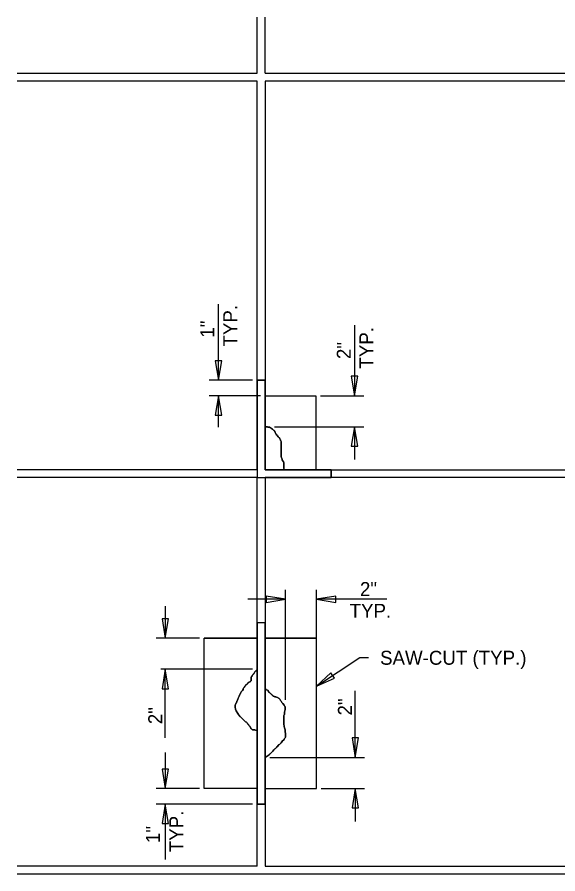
# Model space of a CAD drawing. Extents: x 1.5 to 16.1, y 0.6 to 10.2.
# Drawn here: x 1.98 to 5.46, y 4.74 to 10.25 of the extents above; entities that cross this region are included whole.
import ezdxf

# ---------------------------------------------------------------- set-up
doc = ezdxf.new("R2010")
doc.units = 0
for name, color, linetype in [('SD_P_Dimension Lines', 7, 'Continuous'), ('SD_P_Dimension Text', 7, 'Continuous'), ('SD_P_Prop Object Lines', 7, 'Continuous'), ('SD_P_Shading', 7, 'Continuous'), ('SD_X_Exist Object Lines', 7, 'Continuous')]:
    doc.layers.add(name, color=color, linetype=linetype)

msp = doc.modelspace()

# ---------------------------------------------------------------- linework, layer by layer
at = {"layer": 'SD_P_Dimension Lines'}
for p, q in [((3.28, 7.912), (3.28, 8.4)), ((4.156, 8.265), (4.156, 7.812)), ((3.259, 8.037), (3.28, 7.912)), ((3.301, 8.037), (3.259, 8.037)), ((3.28, 7.912), (3.301, 8.037)), ((4.135, 7.937), (4.156, 7.812)), ((4.177, 7.937), (4.135, 7.937)), ((4.156, 7.812), (4.177, 7.937)), ((3.5, 7.912), (3.22, 7.912)), ((3.55, 7.812), (3.22, 7.812)), ((3.28, 7.812), (3.259, 7.687)), ((3.28, 7.61), (3.28, 7.812)), ((3.301, 7.687), (3.28, 7.812)), ((3.936, 7.812), (4.216, 7.812)), ((3.259, 7.687), (3.301, 7.687)), ((3.64, 7.612), (4.216, 7.612)), ((4.156, 7.612), (4.135, 7.487)), ((4.156, 7.612), (4.156, 7.402)), ((4.177, 7.487), (4.156, 7.612)), ((4.135, 7.487), (4.177, 7.487)), ((3.711, 5.855), (3.711, 6.562)), ((3.911, 6.252), (3.911, 6.562)), ((3.711, 6.502), (3.586, 6.523)), ((3.586, 6.523), (3.586, 6.481)), ((4.036, 6.523), (3.911, 6.502)), ((4.036, 6.481), (4.036, 6.523)), ((2.938, 6.458), (2.938, 6.252)), ((3.711, 6.502), (3.47, 6.502)), ((3.586, 6.481), (3.711, 6.502)), ((4.363, 6.502), (3.911, 6.502)), ((3.911, 6.502), (4.036, 6.481)), ((2.917, 6.377), (2.938, 6.252)), ((2.959, 6.377), (2.917, 6.377)), ((2.938, 6.252), (2.959, 6.377)), ((3.158, 6.252), (2.878, 6.252)), ((3.911, 5.943), (4.191, 6.127)), ((4.191, 6.127), (4.245, 6.127)), ((3.5, 6.052), (2.908, 6.052)), ((2.938, 6.052), (2.917, 5.927)), ((2.938, 5.611), (2.938, 6.052)), ((2.959, 5.927), (2.938, 6.052)), ((4.004, 6.029), (3.911, 5.943)), ((4.027, 5.994), (4.004, 6.029)), ((3.911, 5.943), (4.027, 5.994)), ((2.917, 5.927), (2.959, 5.927)), ((4.161, 5.485), (4.161, 5.913)), ((4.14, 5.61), (4.161, 5.485)), ((4.182, 5.61), (4.14, 5.61)), ((4.161, 5.485), (4.182, 5.61)), ((2.938, 5.516), (2.938, 5.285)), ((3.61, 5.485), (4.221, 5.485)), ((2.917, 5.41), (2.938, 5.285)), ((2.959, 5.41), (2.917, 5.41)), ((2.938, 5.285), (2.959, 5.41)), ((3.158, 5.285), (2.878, 5.285)), ((3.941, 5.285), (4.221, 5.285)), ((4.161, 5.285), (4.14, 5.16)), ((4.161, 5.285), (4.161, 5.073)), ((4.182, 5.16), (4.161, 5.285)), ((3.5, 5.185), (2.878, 5.185)), ((2.938, 5.185), (2.917, 5.06)), ((2.938, 5.185), (2.938, 4.829)), ((2.959, 5.06), (2.938, 5.185)), ((4.14, 5.16), (4.182, 5.16)), ((2.917, 5.06), (2.959, 5.06))]:
    msp.add_line(p, q, dxfattribs=at)
at = {"layer": 'SD_P_Prop Object Lines'}
for p, q in [((3.53, 7.912), (3.58, 7.912)), ((3.53, 7.912), (3.53, 7.286)), ((3.58, 7.912), (3.58, 7.336)), ((3.58, 7.812), (3.906, 7.812)), ((3.906, 7.812), (3.906, 7.336)), ((3.58, 7.336), (4.006, 7.336)), ((4.006, 7.336), (4.006, 7.286)), ((3.53, 7.286), (4.006, 7.286)), ((3.53, 6.352), (3.58, 6.352)), ((3.53, 6.352), (3.53, 5.185)), ((3.58, 5.185), (3.58, 6.352)), ((3.53, 6.252), (3.188, 6.252)), ((3.188, 5.285), (3.188, 6.252)), ((3.58, 6.252), (3.911, 6.252)), ((3.911, 5.285), (3.911, 6.252)), ((3.527, 6.049), (3.53, 6.052)), ((3.586, 5.922), (3.58, 5.926)), ((3.53, 5.657), (3.514, 5.663)), ((3.58, 5.485), (3.606, 5.502)), ((3.53, 5.285), (3.188, 5.285)), ((3.58, 5.285), (3.911, 5.285)), ((3.53, 5.185), (3.58, 5.185))]:
    msp.add_line(p, q, dxfattribs=at)
for points in [[(3.58, 7.612), (3.588, 7.612), (3.593, 7.612), (3.596, 7.612), (3.598, 7.61), (3.603, 7.609), (3.606, 7.609), (3.608, 7.609), (3.614, 7.605), (3.619, 7.602), (3.622, 7.6), (3.627, 7.596), (3.632, 7.592), (3.637, 7.589), (3.639, 7.589), (3.64, 7.586), (3.642, 7.584), (3.642, 7.582), (3.644, 7.576), (3.647, 7.571), (3.65, 7.566), (3.652, 7.566), (3.652, 7.564), (3.655, 7.559), (3.66, 7.554), (3.665, 7.548), (3.668, 7.543), (3.67, 7.541), (3.672, 7.54), (3.675, 7.535), (3.677, 7.53), (3.68, 7.527), (3.68, 7.523), (3.682, 7.522), (3.683, 7.517), (3.683, 7.515), (3.683, 7.513), (3.683, 7.508), (3.683, 7.504), (3.683, 7.5), (3.683, 7.495), (3.683, 7.492), (3.683, 7.487), (3.683, 7.484), (3.683, 7.479), (3.683, 7.476), (3.683, 7.471), (3.683, 7.464), (3.683, 7.461), (3.683, 7.456), (3.683, 7.451), (3.683, 7.446), (3.683, 7.443), (3.683, 7.438), (3.683, 7.433), (3.683, 7.426), (3.683, 7.42), (3.685, 7.413), (3.688, 7.408), (3.69, 7.405), (3.69, 7.403), (3.691, 7.402), (3.691, 7.4), (3.691, 7.398), (3.693, 7.394), (3.698, 7.387), (3.698, 7.385), (3.7, 7.382), (3.7, 7.38), (3.7, 7.377), (3.7, 7.375), (3.7, 7.371), (3.7, 7.366), (3.7, 7.364), (3.7, 7.362), (3.7, 7.359), (3.7, 7.357), (3.7, 7.352), (3.7, 7.348), (3.701, 7.346), (3.701, 7.344), (3.706, 7.336)], [(3.47, 5.699), (3.467, 5.703), (3.465, 5.706), (3.463, 5.709), (3.46, 5.711), (3.453, 5.714), (3.447, 5.721), (3.442, 5.726), (3.44, 5.729), (3.435, 5.734), (3.43, 5.737), (3.426, 5.742), (3.424, 5.744), (3.421, 5.747), (3.417, 5.749), (3.416, 5.754), (3.412, 5.755), (3.411, 5.758), (3.409, 5.762), (3.404, 5.767), (3.401, 5.773), (3.398, 5.778), (3.394, 5.785), (3.391, 5.79), (3.389, 5.795), (3.389, 5.8), (3.388, 5.804), (3.388, 5.809), (3.388, 5.814), (3.388, 5.821), (3.389, 5.826), (3.391, 5.831), (3.393, 5.834), (3.394, 5.837), (3.398, 5.841), (3.399, 5.846), (3.401, 5.849), (3.403, 5.854), (3.404, 5.859), (3.406, 5.864), (3.407, 5.867), (3.411, 5.874), (3.414, 5.878), (3.416, 5.885), (3.417, 5.89), (3.419, 5.893), (3.422, 5.898), (3.424, 5.9), (3.424, 5.903), (3.427, 5.906), (3.429, 5.91), (3.432, 5.913), (3.435, 5.916), (3.439, 5.921), (3.44, 5.926), (3.442, 5.931), (3.444, 5.933), (3.445, 5.936), (3.449, 5.939), (3.45, 5.944), (3.453, 5.947), (3.457, 5.952), (3.462, 5.954), (3.463, 5.957), (3.467, 5.959), (3.47, 5.962), (3.471, 5.966), (3.475, 5.966), (3.476, 5.967), (3.478, 5.969), (3.481, 5.971), (3.483, 5.972), (3.485, 5.972), (3.486, 5.974), (3.488, 5.977), (3.49, 5.977), (3.49, 5.98), (3.49, 5.982), (3.49, 5.984), (3.49, 5.987), (3.49, 5.989), (3.49, 5.992), (3.49, 5.997), (3.491, 6), (3.493, 6.005), (3.496, 6.008), (3.498, 6.012), (3.501, 6.017), (3.504, 6.021), (3.508, 6.023), (3.509, 6.026), (3.511, 6.031), (3.514, 6.035), (3.516, 6.038), (3.519, 6.04), (3.522, 6.043), (3.524, 6.046), (3.527, 6.049)], [(3.606, 5.502), (3.608, 5.505), (3.611, 5.507), (3.614, 5.51), (3.624, 5.518), (3.631, 5.525), (3.636, 5.533), (3.642, 5.54), (3.647, 5.543), (3.651, 5.546), (3.654, 5.55), (3.659, 5.556), (3.664, 5.561), (3.667, 5.566), (3.672, 5.569), (3.674, 5.571), (3.683, 5.579), (3.688, 5.586), (3.693, 5.591), (3.698, 5.596), (3.7, 5.597), (3.703, 5.602), (3.706, 5.606), (3.708, 5.609), (3.71, 5.611), (3.711, 5.615), (3.711, 5.619), (3.711, 5.624), (3.711, 5.629), (3.711, 5.635), (3.711, 5.64), (3.71, 5.647), (3.71, 5.652), (3.71, 5.658), (3.71, 5.663), (3.708, 5.668), (3.705, 5.675), (3.703, 5.683), (3.703, 5.689), (3.701, 5.696), (3.7, 5.703), (3.7, 5.709), (3.7, 5.716), (3.7, 5.719), (3.7, 5.722), (3.701, 5.726), (3.701, 5.731), (3.701, 5.739), (3.701, 5.745), (3.701, 5.752), (3.701, 5.755), (3.703, 5.758), (3.705, 5.762), (3.705, 5.768), (3.706, 5.777), (3.708, 5.785), (3.71, 5.793), (3.71, 5.8), (3.71, 5.804), (3.71, 5.808), (3.71, 5.811), (3.71, 5.813), (3.708, 5.813), (3.706, 5.816), (3.703, 5.821), (3.695, 5.831), (3.688, 5.839), (3.683, 5.846), (3.68, 5.852), (3.677, 5.855), (3.674, 5.86), (3.67, 5.864), (3.667, 5.867), (3.664, 5.869), (3.659, 5.87), (3.654, 5.872), (3.649, 5.874), (3.642, 5.875), (3.641, 5.877), (3.639, 5.877), (3.637, 5.878), (3.634, 5.878), (3.632, 5.88), (3.628, 5.883), (3.626, 5.885), (3.624, 5.887), (3.623, 5.89), (3.619, 5.892), (3.614, 5.897), (3.608, 5.903), (3.603, 5.908), (3.601, 5.911), (3.6, 5.915), (3.596, 5.918), (3.59, 5.92), (3.586, 5.922)], [(3.514, 5.663), (3.513, 5.663), (3.511, 5.663), (3.508, 5.663), (3.506, 5.663), (3.503, 5.663), (3.499, 5.663), (3.496, 5.665), (3.493, 5.668), (3.49, 5.67), (3.488, 5.671), (3.488, 5.673), (3.488, 5.675), (3.486, 5.678), (3.485, 5.68), (3.483, 5.681), (3.483, 5.683), (3.481, 5.684), (3.478, 5.689), (3.476, 5.693), (3.473, 5.696), (3.47, 5.699)]]:
    msp.add_lwpolyline(points, dxfattribs=at)
at = {"layer": 'SD_P_Shading'}
for p, q in [((3.58, 7.336), (3.58, 7.612)), ((3.706, 7.336), (3.58, 7.336)), ((3.53, 6.252), (3.53, 6.052)), ((3.58, 6.252), (3.58, 5.926)), ((3.527, 6.049), (3.53, 6.052)), ((3.53, 6.052), (3.53, 5.657)), ((3.586, 5.922), (3.58, 5.926)), ((3.58, 5.926), (3.58, 5.485)), ((3.53, 5.657), (3.514, 5.663)), ((3.514, 5.663), (3.53, 5.657)), ((3.53, 5.657), (3.53, 5.285)), ((3.58, 5.485), (3.606, 5.502)), ((3.606, 5.502), (3.58, 5.485)), ((3.58, 5.485), (3.58, 5.285))]:
    msp.add_line(p, q, dxfattribs=at)
for points in [[(3.53, 7.912), (3.53, 7.286), (4.006, 7.286), (4.006, 7.336), (3.58, 7.336), (3.58, 7.912)], [(3.53, 5.185), (3.53, 6.352), (3.58, 6.352), (3.58, 5.185)]]:
    msp.add_lwpolyline(points, close=True, dxfattribs=at)
for points in [[(3.58, 7.612), (3.58, 7.812), (3.906, 7.812), (3.906, 7.336), (3.706, 7.336)], [(3.58, 7.612), (3.588, 7.612), (3.593, 7.612), (3.596, 7.612), (3.598, 7.61), (3.603, 7.609), (3.606, 7.609), (3.608, 7.609), (3.614, 7.605), (3.619, 7.602), (3.622, 7.6), (3.627, 7.596), (3.632, 7.592), (3.637, 7.589), (3.639, 7.589), (3.64, 7.586), (3.642, 7.584), (3.642, 7.582), (3.644, 7.576), (3.647, 7.571), (3.65, 7.566), (3.652, 7.566), (3.652, 7.564), (3.655, 7.559), (3.66, 7.554), (3.665, 7.548), (3.668, 7.543), (3.67, 7.541), (3.672, 7.54), (3.675, 7.535), (3.677, 7.53), (3.68, 7.527), (3.68, 7.523), (3.682, 7.522), (3.683, 7.517), (3.683, 7.515), (3.683, 7.513), (3.683, 7.508), (3.683, 7.504), (3.683, 7.5), (3.683, 7.495), (3.683, 7.492), (3.683, 7.487), (3.683, 7.484), (3.683, 7.479), (3.683, 7.476), (3.683, 7.471), (3.683, 7.464), (3.683, 7.461), (3.683, 7.456), (3.683, 7.451), (3.683, 7.446), (3.683, 7.443), (3.683, 7.438), (3.683, 7.433), (3.683, 7.426), (3.683, 7.42), (3.685, 7.413), (3.688, 7.408), (3.69, 7.405), (3.69, 7.403), (3.691, 7.402), (3.691, 7.4), (3.691, 7.398), (3.693, 7.394), (3.698, 7.387), (3.698, 7.385), (3.7, 7.382), (3.7, 7.38), (3.7, 7.377), (3.7, 7.375), (3.7, 7.371), (3.7, 7.366), (3.7, 7.364), (3.7, 7.362), (3.7, 7.359), (3.7, 7.357), (3.7, 7.352), (3.7, 7.348), (3.701, 7.346), (3.701, 7.344), (3.706, 7.336)], [(3.706, 7.336), (3.701, 7.344), (3.701, 7.346), (3.7, 7.348), (3.7, 7.352), (3.7, 7.357), (3.7, 7.359), (3.7, 7.362), (3.7, 7.364), (3.7, 7.366), (3.7, 7.371), (3.7, 7.375), (3.7, 7.377), (3.7, 7.38), (3.7, 7.382), (3.698, 7.385), (3.698, 7.387), (3.693, 7.394), (3.691, 7.398), (3.691, 7.4), (3.691, 7.402), (3.69, 7.403), (3.69, 7.405), (3.688, 7.408), (3.685, 7.413), (3.683, 7.42), (3.683, 7.426), (3.683, 7.433), (3.683, 7.438), (3.683, 7.443), (3.683, 7.446), (3.683, 7.451), (3.683, 7.456), (3.683, 7.461), (3.683, 7.464), (3.683, 7.471), (3.683, 7.476), (3.683, 7.479), (3.683, 7.484), (3.683, 7.487), (3.683, 7.492), (3.683, 7.495), (3.683, 7.5), (3.683, 7.504), (3.683, 7.508), (3.683, 7.513), (3.683, 7.515), (3.683, 7.517), (3.682, 7.522), (3.68, 7.523), (3.68, 7.527), (3.677, 7.53), (3.675, 7.535), (3.672, 7.54), (3.67, 7.541), (3.668, 7.543), (3.665, 7.548), (3.66, 7.554), (3.655, 7.559), (3.652, 7.564), (3.652, 7.566), (3.65, 7.566), (3.647, 7.571), (3.644, 7.576), (3.642, 7.582), (3.642, 7.584), (3.64, 7.586), (3.639, 7.589), (3.637, 7.589), (3.632, 7.592), (3.627, 7.596), (3.622, 7.6), (3.619, 7.602), (3.614, 7.605), (3.608, 7.609), (3.606, 7.609), (3.603, 7.609), (3.598, 7.61), (3.596, 7.612), (3.593, 7.612), (3.588, 7.612), (3.58, 7.612)], [(3.53, 5.285), (3.188, 5.285), (3.188, 6.252), (3.53, 6.252)], [(3.58, 5.285), (3.911, 5.285), (3.911, 6.252), (3.58, 6.252)], [(3.47, 5.699), (3.467, 5.703), (3.465, 5.706), (3.463, 5.709), (3.46, 5.711), (3.453, 5.714), (3.447, 5.721), (3.442, 5.726), (3.44, 5.729), (3.435, 5.734), (3.43, 5.737), (3.426, 5.742), (3.424, 5.744), (3.421, 5.747), (3.417, 5.749), (3.416, 5.754), (3.412, 5.755), (3.411, 5.758), (3.409, 5.762), (3.404, 5.767), (3.401, 5.773), (3.398, 5.778), (3.394, 5.785), (3.391, 5.79), (3.389, 5.795), (3.389, 5.8), (3.388, 5.804), (3.388, 5.809), (3.388, 5.814), (3.388, 5.821), (3.389, 5.826), (3.391, 5.831), (3.393, 5.834), (3.394, 5.837), (3.398, 5.841), (3.399, 5.846), (3.401, 5.849), (3.403, 5.854), (3.404, 5.859), (3.406, 5.864), (3.407, 5.867), (3.411, 5.874), (3.414, 5.878), (3.416, 5.885), (3.417, 5.89), (3.419, 5.893), (3.422, 5.898), (3.424, 5.9), (3.424, 5.903), (3.427, 5.906), (3.429, 5.91), (3.432, 5.913), (3.435, 5.916), (3.439, 5.921), (3.44, 5.926), (3.442, 5.931), (3.444, 5.933), (3.445, 5.936), (3.449, 5.939), (3.45, 5.944), (3.453, 5.947), (3.457, 5.952), (3.462, 5.954), (3.463, 5.957), (3.467, 5.959), (3.47, 5.962), (3.471, 5.966), (3.475, 5.966), (3.476, 5.967), (3.478, 5.969), (3.481, 5.971), (3.483, 5.972), (3.485, 5.972), (3.486, 5.974), (3.488, 5.977), (3.49, 5.977), (3.49, 5.98), (3.49, 5.982), (3.49, 5.984), (3.49, 5.987), (3.49, 5.989), (3.49, 5.992), (3.49, 5.997), (3.491, 6), (3.493, 6.005), (3.496, 6.008), (3.498, 6.012), (3.501, 6.017), (3.504, 6.021), (3.508, 6.023), (3.509, 6.026), (3.511, 6.031), (3.514, 6.035), (3.516, 6.038), (3.519, 6.04), (3.522, 6.043), (3.524, 6.046), (3.527, 6.049)], [(3.527, 6.049), (3.524, 6.046), (3.522, 6.043), (3.519, 6.04), (3.516, 6.038), (3.514, 6.035), (3.511, 6.031), (3.509, 6.026), (3.508, 6.023), (3.504, 6.021), (3.501, 6.017), (3.498, 6.012), (3.496, 6.008), (3.493, 6.005), (3.491, 6), (3.49, 5.997), (3.49, 5.992), (3.49, 5.989), (3.49, 5.987), (3.49, 5.984), (3.49, 5.982), (3.49, 5.98), (3.49, 5.977), (3.488, 5.977), (3.486, 5.974), (3.485, 5.972), (3.483, 5.972), (3.481, 5.971), (3.478, 5.969), (3.476, 5.967), (3.475, 5.966), (3.471, 5.966), (3.47, 5.962), (3.467, 5.959), (3.463, 5.957), (3.462, 5.954), (3.457, 5.952), (3.453, 5.947), (3.45, 5.944), (3.449, 5.939), (3.445, 5.936), (3.444, 5.933), (3.442, 5.931), (3.44, 5.926), (3.439, 5.921), (3.435, 5.916), (3.432, 5.913), (3.429, 5.91), (3.427, 5.906), (3.424, 5.903), (3.424, 5.9), (3.422, 5.898), (3.419, 5.893), (3.417, 5.89), (3.416, 5.885), (3.414, 5.878), (3.411, 5.874), (3.407, 5.867), (3.406, 5.864), (3.404, 5.859), (3.403, 5.854), (3.401, 5.849), (3.399, 5.846), (3.398, 5.841), (3.394, 5.837), (3.393, 5.834), (3.391, 5.831), (3.389, 5.826), (3.388, 5.821), (3.388, 5.814), (3.388, 5.809), (3.388, 5.804), (3.389, 5.8), (3.389, 5.795), (3.391, 5.79), (3.394, 5.785), (3.398, 5.778), (3.401, 5.773), (3.404, 5.767), (3.409, 5.762), (3.411, 5.758), (3.412, 5.755), (3.416, 5.754), (3.417, 5.749), (3.421, 5.747), (3.424, 5.744), (3.426, 5.742), (3.43, 5.737), (3.435, 5.734), (3.44, 5.729), (3.442, 5.726), (3.447, 5.721), (3.453, 5.714), (3.46, 5.711), (3.463, 5.709), (3.465, 5.706), (3.467, 5.703), (3.47, 5.699)], [(3.606, 5.502), (3.608, 5.505), (3.611, 5.507), (3.614, 5.51), (3.624, 5.518), (3.631, 5.525), (3.636, 5.533), (3.642, 5.54), (3.647, 5.543), (3.651, 5.546), (3.654, 5.55), (3.659, 5.556), (3.664, 5.561), (3.667, 5.566), (3.672, 5.569), (3.674, 5.571), (3.683, 5.579), (3.688, 5.586), (3.693, 5.591), (3.698, 5.596), (3.7, 5.597), (3.703, 5.602), (3.706, 5.606), (3.708, 5.609), (3.71, 5.611), (3.711, 5.615), (3.711, 5.619), (3.711, 5.624), (3.711, 5.629), (3.711, 5.635), (3.711, 5.64), (3.71, 5.647), (3.71, 5.652), (3.71, 5.658), (3.71, 5.663), (3.708, 5.668), (3.705, 5.675), (3.703, 5.683), (3.703, 5.689), (3.701, 5.696), (3.7, 5.703), (3.7, 5.709), (3.7, 5.716), (3.7, 5.719), (3.7, 5.722), (3.701, 5.726), (3.701, 5.731), (3.701, 5.739), (3.701, 5.745), (3.701, 5.752), (3.701, 5.755), (3.703, 5.758), (3.705, 5.762), (3.705, 5.768), (3.706, 5.777), (3.708, 5.785), (3.71, 5.793), (3.71, 5.8), (3.71, 5.804), (3.71, 5.808), (3.71, 5.811), (3.71, 5.813), (3.708, 5.813), (3.706, 5.816), (3.703, 5.821), (3.695, 5.831), (3.688, 5.839), (3.683, 5.846), (3.68, 5.852), (3.677, 5.855), (3.674, 5.86), (3.67, 5.864), (3.667, 5.867), (3.664, 5.869), (3.659, 5.87), (3.654, 5.872), (3.649, 5.874), (3.642, 5.875), (3.641, 5.877), (3.639, 5.877), (3.637, 5.878), (3.634, 5.878), (3.632, 5.88), (3.628, 5.883), (3.626, 5.885), (3.624, 5.887), (3.623, 5.89), (3.619, 5.892), (3.614, 5.897), (3.608, 5.903), (3.603, 5.908), (3.601, 5.911), (3.6, 5.915), (3.596, 5.918), (3.59, 5.92), (3.586, 5.922)], [(3.586, 5.922), (3.59, 5.92), (3.596, 5.918), (3.6, 5.915), (3.601, 5.911), (3.603, 5.908), (3.608, 5.903), (3.614, 5.897), (3.619, 5.892), (3.623, 5.89), (3.624, 5.887), (3.626, 5.885), (3.628, 5.883), (3.632, 5.88), (3.634, 5.878), (3.637, 5.878), (3.639, 5.877), (3.641, 5.877), (3.642, 5.875), (3.649, 5.874), (3.654, 5.872), (3.659, 5.87), (3.664, 5.869), (3.667, 5.867), (3.67, 5.864), (3.674, 5.86), (3.677, 5.855), (3.68, 5.852), (3.683, 5.846), (3.688, 5.839), (3.695, 5.831), (3.703, 5.821), (3.706, 5.816), (3.708, 5.813), (3.71, 5.813), (3.71, 5.811), (3.71, 5.808), (3.71, 5.804), (3.71, 5.8), (3.71, 5.793), (3.708, 5.785), (3.706, 5.777), (3.705, 5.768), (3.705, 5.762), (3.703, 5.758), (3.701, 5.755), (3.701, 5.752), (3.701, 5.745), (3.701, 5.739), (3.701, 5.731), (3.701, 5.726), (3.7, 5.722), (3.7, 5.719), (3.7, 5.716), (3.7, 5.709), (3.7, 5.703), (3.701, 5.696), (3.703, 5.689), (3.703, 5.683), (3.705, 5.675), (3.708, 5.668), (3.71, 5.663), (3.71, 5.658), (3.71, 5.652), (3.71, 5.647), (3.711, 5.64), (3.711, 5.635), (3.711, 5.629), (3.711, 5.624), (3.711, 5.619), (3.711, 5.615), (3.71, 5.611), (3.708, 5.609), (3.706, 5.606), (3.703, 5.602), (3.7, 5.597), (3.698, 5.596), (3.693, 5.591), (3.688, 5.586), (3.683, 5.579), (3.674, 5.571), (3.672, 5.569), (3.667, 5.566), (3.664, 5.561), (3.659, 5.556), (3.654, 5.55), (3.651, 5.546), (3.647, 5.543), (3.642, 5.54), (3.636, 5.533), (3.631, 5.525), (3.624, 5.518), (3.614, 5.51), (3.611, 5.507), (3.608, 5.505), (3.606, 5.502)], [(3.514, 5.663), (3.513, 5.663), (3.511, 5.663), (3.508, 5.663), (3.506, 5.663), (3.503, 5.663), (3.499, 5.663), (3.496, 5.665), (3.493, 5.668), (3.49, 5.67), (3.488, 5.671), (3.488, 5.673), (3.488, 5.675), (3.486, 5.678), (3.485, 5.68), (3.483, 5.681), (3.483, 5.683), (3.481, 5.684), (3.478, 5.689), (3.476, 5.693), (3.473, 5.696), (3.47, 5.699)], [(3.47, 5.699), (3.473, 5.696), (3.476, 5.693), (3.478, 5.689), (3.481, 5.684), (3.483, 5.683), (3.483, 5.681), (3.485, 5.68), (3.486, 5.678), (3.488, 5.675), (3.488, 5.673), (3.488, 5.671), (3.49, 5.67), (3.493, 5.668), (3.496, 5.665), (3.499, 5.663), (3.503, 5.663), (3.506, 5.663), (3.508, 5.663), (3.511, 5.663), (3.513, 5.663), (3.514, 5.663)]]:
    msp.add_lwpolyline(points, dxfattribs=at)
at = {"layer": 'SD_X_Exist Object Lines'}
for p, q in [((3.53, 9.886), (3.53, 10.247)), ((3.58, 9.886), (3.58, 10.247)), ((1.984, 9.886), (3.53, 9.886)), ((3.58, 9.886), (8.58, 9.886)), ((3.53, 9.836), (1.984, 9.836)), ((3.53, 7.336), (3.53, 9.836)), ((8.58, 9.836), (3.58, 9.836)), ((3.58, 9.836), (3.58, 7.336)), ((3.53, 7.336), (1.984, 7.336)), ((3.58, 7.336), (8.58, 7.336)), ((3.53, 7.286), (1.984, 7.286)), ((3.53, 4.786), (3.53, 7.286)), ((8.58, 7.286), (3.58, 7.286)), ((3.58, 7.286), (3.58, 4.786)), ((3.53, 4.786), (1.984, 4.786)), ((3.58, 4.786), (8.58, 4.786)), ((1.984, 4.736), (15.143, 4.736))]:
    msp.add_line(p, q, dxfattribs=at)

# ---------------------------------------------------------------- texts
at = {"layer": 'SD_P_Dimension Text'}
for s, p in [('TYP.', (3.401, 8.1281)), ('1"', (3.253, 8.1853)), ('TYP.', (4.277, 7.9861)), ('2"', (4.132, 8.0476)), ('2"', (4.139, 5.7548)), ('2"', (2.918, 5.6988)), ('TYP.', (3.054, 4.8751)), ('1"', (2.903, 4.9343))]:
    msp.add_text(s, height=0.09, rotation=90, dxfattribs=at).set_placement(p)
for s, p in [('2"', (4.1908, 6.523)), ('TYP.', (4.1244, 6.383)), ('SAW-CUT (TYP.)', (4.3202, 6.081))]:
    msp.add_text(s, height=0.09, dxfattribs=at).set_placement(p)

doc.saveas('drawing.dxf')
